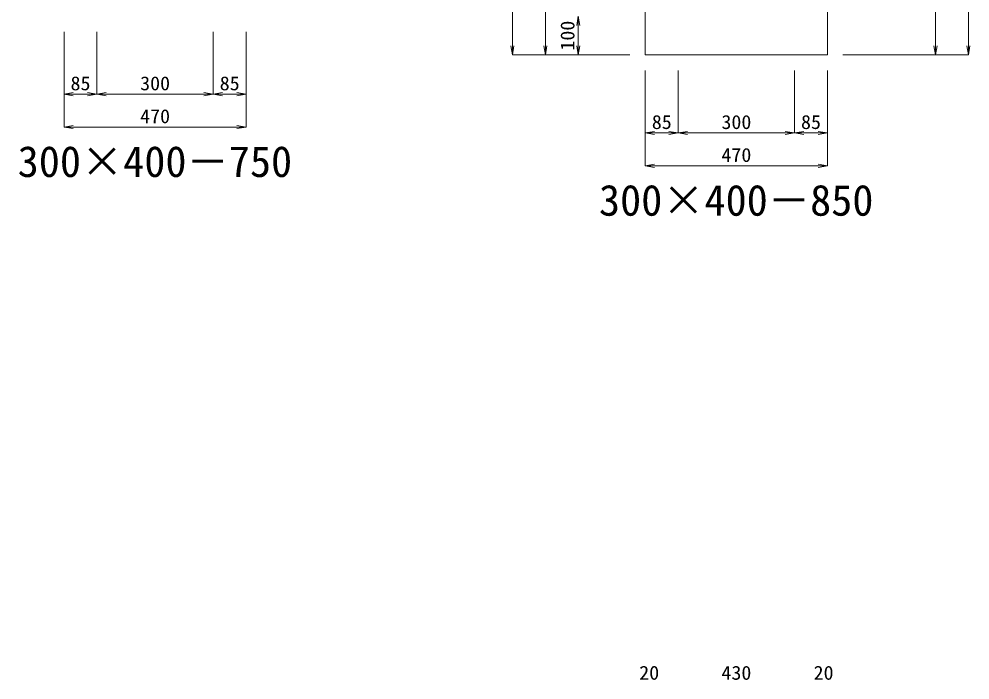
# Model space of a CAD drawing. Units: millimetres at full size. Extents: x -1809 to 57027, y -20349 to 17321.
# Drawn here: x 3549 to 6003, y -10110 to -8403 of the extents above; entities that cross this region are included whole.
import ezdxf
from ezdxf.enums import TextEntityAlignment as Align

# ---------------------------------------------------------------- set-up
doc = ezdxf.new("R2010")
doc.units = ezdxf.units.MM
doc.header["$LTSCALE"] = 50
doc.layers.add('寸法線', color=7, linetype='Continuous', lineweight=13)
doc.layers.add('本体', color=2, linetype='Continuous', lineweight=13)
doc.layers.add('文字', color=7, linetype='Continuous')
doc.styles.add('ＭＳ 明朝', font='')
doc.styles.get('ＭＳ 明朝').set_extended_font_data('MS Mincho')

# ---------------------------------------------------------------- blocks, each defined once
blk = doc.blocks.new('open_arrow')
at = {"color": 0, "linetype": 'Continuous', "lineweight": -2}
blk.add_lwpolyline([(7.5, 1.25), (0, 0), (7.5, -1.25)], dxfattribs=at)

msp = doc.modelspace()

# ---------------------------------------------------------------- linework, layer by layer
at = {"layer": '寸法線'}
for p, q in [((4822.06, -8496.05), (4822.06, -7519.05)), ((5998.78, -7551.05), (5998.78, -8496.05)), ((5913.78, -7646.05), (5913.78, -8496.05)), ((4907.06, -8496.05), (4907.06, -8046.05)), ((4992.06, -8396.05), (4992.06, -8496.05)), ((3665, -8436.07), (3665, -8597.21)), ((3665, -8436.07), (3665, -8682.21)), ((3750, -8436.07), (3750, -8597.21)), ((3750, -8436.07), (3750, -8597.21)), ((4050, -8436.07), (4050, -8597.21)), ((4050, -8436.07), (4050, -8597.21)), ((4135, -8436.07), (4135, -8597.21)), ((4135, -8436.07), (4135, -8682.21)), ((5124.98, -8496.05), (4822.06, -8496.05)), ((5124.98, -8496.05), (4907.06, -8496.05)), ((5124.98, -8496.05), (4992.06, -8496.05)), ((5675.02, -8496.05), (5913.78, -8496.05)), ((5675.02, -8496.05), (5998.78, -8496.05)), ((5165, -8536.07), (5165, -8697.21)), ((5165, -8536.07), (5165, -8782.21)), ((5250, -8536.07), (5250, -8697.21)), ((5250, -8536.07), (5250, -8697.21)), ((5550, -8536.07), (5550, -8697.21)), ((5550, -8536.07), (5550, -8697.21)), ((5635, -8536.07), (5635, -8697.21)), ((5635, -8536.07), (5635, -8782.21)), ((3665, -8597.21), (3750, -8597.21)), ((3750, -8597.21), (4050, -8597.21)), ((4050, -8597.21), (4135, -8597.21)), ((3665, -8682.21), (4135, -8682.21)), ((5165, -8697.21), (5250, -8697.21)), ((5250, -8697.21), (5550, -8697.21)), ((5550, -8697.21), (5635, -8697.21)), ((5165, -8782.21), (5635, -8782.21))]:
    msp.add_line(p, q, dxfattribs=at)
at = {"layer": '本体'}
for p, q in [((5165, -7646.05), (5165, -8496.05)), ((5635, -7646.05), (5635, -8496.05)), ((5165, -8496.05), (5635, -8496.05))]:
    msp.add_line(p, q, dxfattribs=at)

# ---------------------------------------------------------------- block references
at = {"layer": '寸法線', "xscale": 3.2, "yscale": 3.2}
for p, rotation in [((4992.06, -8396.05), 270), ((4822.06, -8496.05), 90), ((4907.06, -8496.05), 90), ((4992.06, -8496.05), 90), ((5913.78, -8496.05), 90), ((5998.78, -8496.05), 90), ((3750, -8597.21), 180), ((4050, -8597.21), 180), ((4135, -8597.21), 180), ((4135, -8682.21), 180), ((5250, -8697.21), 180), ((5550, -8697.21), 180), ((5635, -8697.21), 180), ((5635, -8782.21), 180)]:
    msp.add_blockref('open_arrow', p, dxfattribs=dict(at, rotation=rotation))
for p in [(3665, -8597.21), (3750, -8597.21), (4050, -8597.21), (3665, -8682.21), (5165, -8697.21), (5250, -8697.21), (5550, -8697.21), (5165, -8782.21)]:
    msp.add_blockref('open_arrow', p, dxfattribs=at)

# ---------------------------------------------------------------- texts
at = {"layer": '寸法線', "style": 'ＭＳ 明朝', "width": 1.05}
msp.add_text('100', height=36.03, rotation=90, dxfattribs=at).set_placement((4964.04, -8446.05), align=Align.MIDDLE_CENTER)
for s, p in [('85', (3707.5, -8569.19)), ('300', (3900, -8569.19)), ('85', (4092.5, -8569.19)), ('470', (3900, -8654.19)), ('85', (5207.5, -8669.19)), ('300', (5400, -8669.19)), ('85', (5592.5, -8669.19)), ('470', (5400, -8754.19)), ('20', (5175, -10091.36)), ('430', (5400, -10091.36)), ('20', (5625, -10091.36))]:
    msp.add_text(s, height=36.03, dxfattribs=at).set_placement(p, align=Align.MIDDLE_CENTER)
at = {"layer": '文字', "style": 'ＭＳ 明朝'}
for s, p in [('300×400－750', (3899.52, -8771.03)), ('300×400－850', (5399.52, -8871.03))]:
    msp.add_text(s, height=80.06, dxfattribs=at).set_placement(p, align=Align.MIDDLE_CENTER)

doc.saveas('drawing.dxf')
